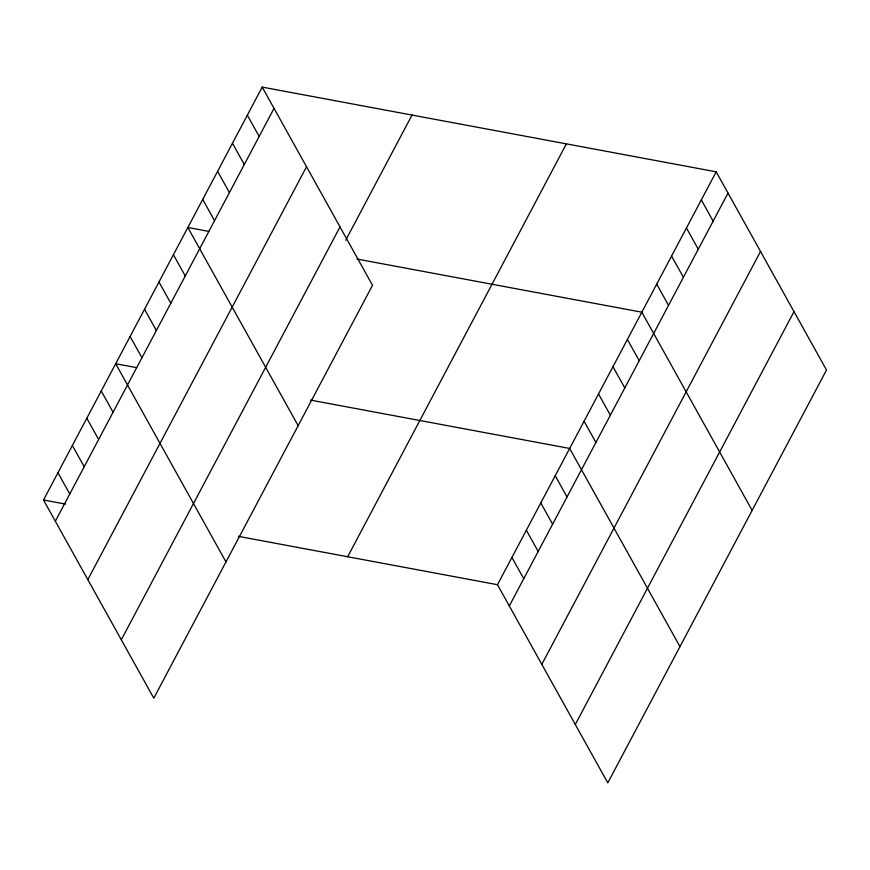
<?xml version="1.0" encoding="UTF-8"?>
<svg xmlns="http://www.w3.org/2000/svg" width="870" height="870" viewBox="0 0 870 870"><rect width="100%" height="100%" fill="white"/><g stroke="black" fill="none" stroke-linecap="round" stroke-linejoin="round"><path stroke-width="1.3" d="M262.207 87.109L372.512 285.295L153.805 698.175L43.5 499.989L262.207 87.109L716.195 171.825L826.5 370.011L607.793 782.891L497.488 584.705L238.336 536.344M55.332 521.239L274.039 108.358M87.826 579.627L306.534 166.746M121.311 639.787L340.018 226.907M345.716 240.24L412.021 115.068M347.674 556.746L566.381 143.865M497.488 584.705L716.195 171.825M509.309 605.955L728.016 193.075M541.814 664.343L760.521 251.463M575.298 724.503L794.005 311.623M208.691 231.376L187.844 227.494L298.149 425.669M356.961 259.042L641.832 312.199L752.137 510.385M136.514 367.629L115.677 363.736L225.982 561.922M310.514 400.102L569.654 448.452L679.97 646.638M43.5 499.989L65.641 504.121M701.318 199.904L713.15 221.154M686.452 227.973L698.273 249.222M671.575 256.052L683.407 277.302M656.709 284.131L668.53 305.381M627.4 339.452L639.222 360.702M612.958 366.705L624.79 387.955M598.527 393.958L610.359 415.207M584.096 421.2L595.917 442.46M555.223 475.705L567.055 496.955M540.792 502.958L552.613 524.208M526.35 530.211L538.182 551.46M511.919 557.452L523.751 578.702M247.33 115.188L259.162 136.438M232.464 143.256L244.285 164.517M217.587 171.336L229.419 192.585M202.721 199.415L214.542 220.665M173.413 254.736L185.245 275.986M158.982 281.989L170.803 303.238M144.54 309.241L156.372 330.491M130.108 336.494L141.94 357.744M101.235 390.989L113.067 412.239M86.804 418.242L98.636 439.491M72.373 445.494L84.194 466.744M57.931 472.736L69.763 493.997"/></g></svg>
